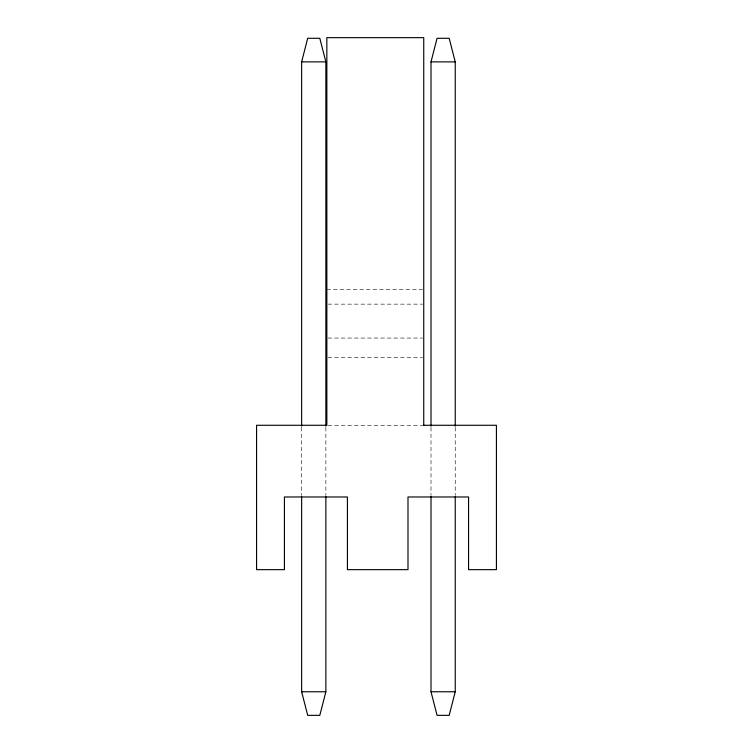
<?xml version="1.0" encoding="UTF-8"?>
<svg xmlns="http://www.w3.org/2000/svg" width="753" height="753" viewBox="0 0 753 753"><rect width="100%" height="100%" fill="white"/><g stroke="black" fill="none" stroke-linecap="round" stroke-linejoin="round"><path stroke-width="0.56" stroke-dasharray="3.77 2.82" d="M326.84 289.604L422.574 289.604M328.007 304.146L422.574 304.146M328.007 338.059L422.574 338.059M328.007 357.44L422.574 357.44M328.007 425.276L422.574 425.276M455.236 427.356L455.236 495.512M431.008 427.356L431.008 495.512M325.87 427.356L325.87 495.512M301.642 427.356L301.642 495.512"/><path stroke-width="1.13" d="M301.642 426.179L301.642 61.878L307.695 38.29L319.809 38.29L325.87 61.878L325.87 426.179M431.008 426.179L431.008 61.878L437.069 38.29L449.183 38.29L455.236 61.878L455.236 426.179M325.87 496.688L325.87 691.762L319.809 715.35L307.695 715.35L301.642 691.762L301.642 496.688M455.236 496.688L455.236 691.762L449.183 715.35L437.069 715.35L431.008 691.762L431.008 496.688M301.642 61.878L325.87 61.878M431.008 61.878L455.236 61.878M423.525 425.276L496.425 425.276L496.425 569.663L468.564 569.663L468.564 496.98L407.994 496.98L407.994 569.663L347.425 569.663L347.425 496.98L284.436 496.98L284.436 569.663L256.575 569.663L256.575 425.276L326.84 425.276L326.84 37.65L423.741 37.65L423.741 425.276M301.642 691.762L325.87 691.762M431.008 691.762L455.236 691.762"/></g></svg>
